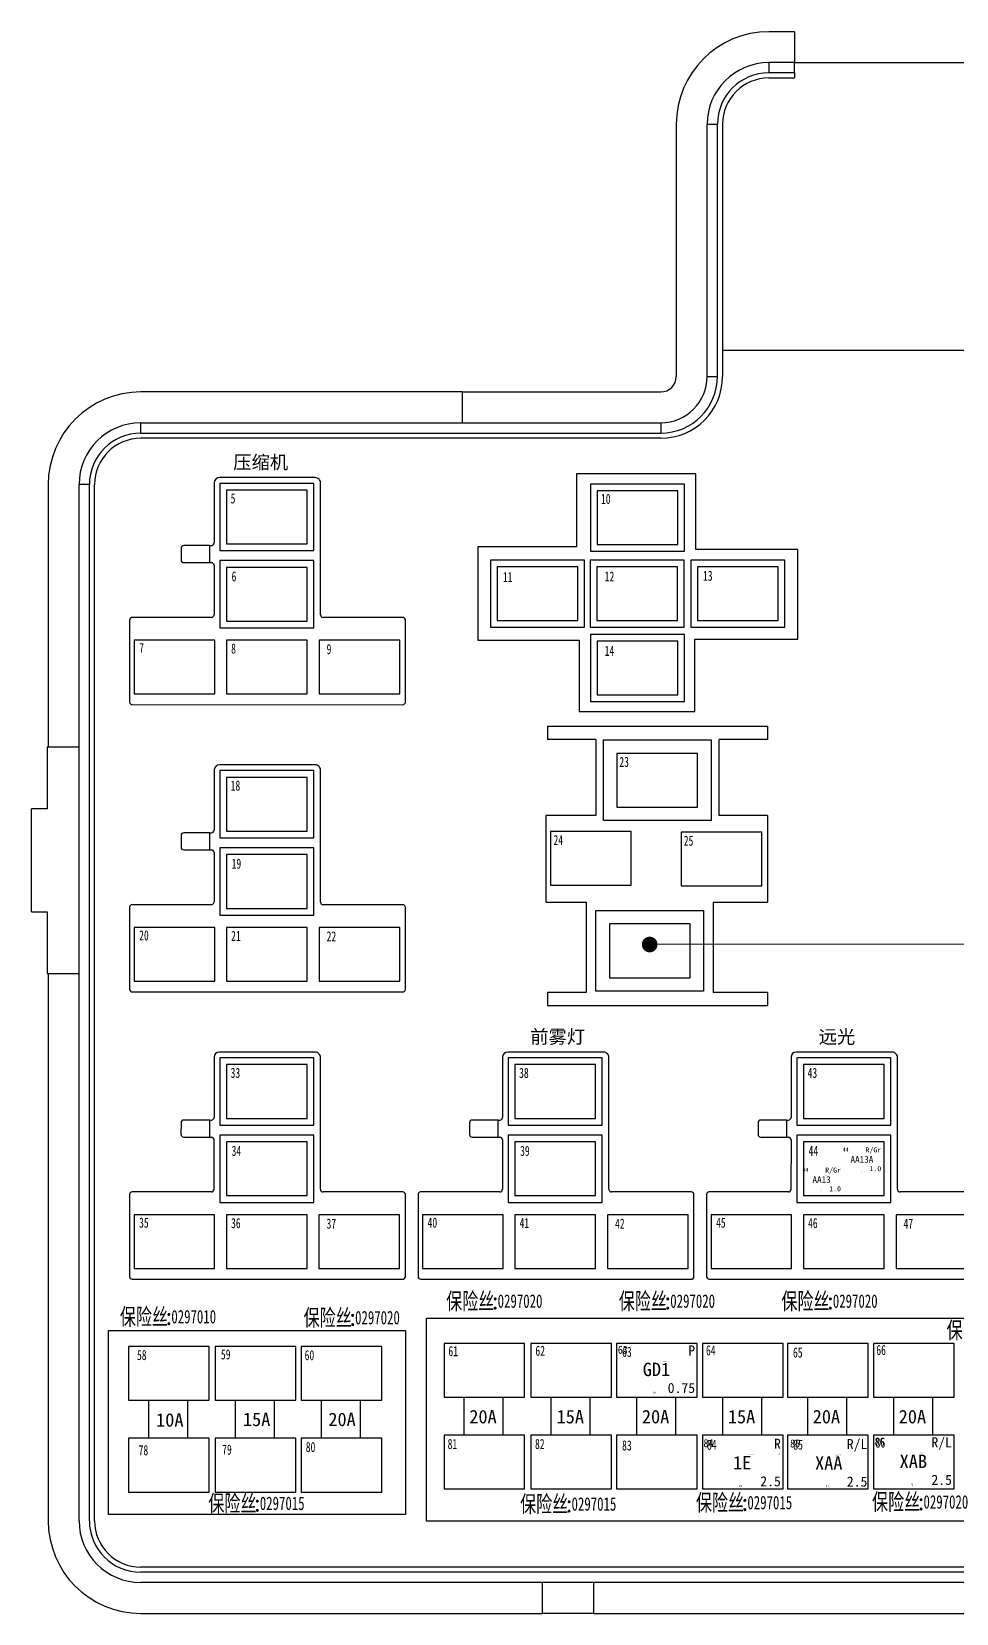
# Model space of a CAD drawing. Header units: millimetres. Extents: x -2653 to 6698, y -4403 to -42.
# Drawn here: x -760.5 to -622.8, y -960.7 to -725.2 of the extents above; entities that cross this region are included whole.
import ezdxf
from ezdxf.enums import TextEntityAlignment as Align

# ---------------------------------------------------------------- set-up
doc = ezdxf.new("R2010")
doc.units = ezdxf.units.MM
doc.header["$MEASUREMENT"] = 0
for name, color, linetype in [('文字', 3, 'Continuous'), ('轮廓线', 7, 'Continuous'), ('附件-供应商', 43, 'Continuous'), ('附件-名称', 53, 'Continuous'), ('附件-数量', 21, 'Continuous'), ('附件-编码', 52, 'Continuous')]:
    doc.layers.add(name, color=color, linetype=linetype)
for name, color, linetype, plot in [('附件-不打印', 2, 'Continuous', False), ('隐藏-剥皮长度', 2, 'Continuous', False), ('隐藏-加余量', 1, 'Continuous', False), ('隐藏-备注', 1, 'Continuous', False), ('隐藏-孔位', 1, 'Continuous', False), ('隐藏-对应端子', 2, 'Continuous', False), ('隐藏-规格', 1, 'Continuous', False), ('隐藏-辅助信息', 3, 'Continuous', False), ('隐藏-防水栓', 2, 'Continuous', False)]:
    doc.layers.add(name, color=color, linetype=linetype, plot=plot)
doc.styles.add('CL', font='', dxfattribs={"height": 2})
doc.styles.get("Standard").update_dxf_attribs({"font": 'txt', "bigfont": 'gbcbig.shx'})
doc.styles.add('灯泡', font='', dxfattribs={"width": 0.7})
doc.styles.get('CL').set_extended_font_data('SimSun')
doc.styles.get('灯泡').set_extended_font_data('NSimSun')

# ---------------------------------------------------------------- blocks, each defined once
blk = doc.blocks.new('BX22012-1成')
at = {"color": 0, "lineweight": -3, "ltscale": 0.084459}
for p, q in [((961.03, 297.79), (957.2, 297.79)), ((961.03, 293.2), (957.2, 293.2)), ((961.03, 291.66), (957.2, 291.66)), ((957.2, 290.9), (961.03, 290.9))]:
    blk.add_line(p, q, dxfattribs=at)
at = {"color": 0, "lineweight": -3, "ltscale": 0.101352}
for p, q in [((961.03, 297.79), (961.03, 293.2)), ((911.61, 239.56), (911.61, 244.16))]:
    blk.add_line(p, q, dxfattribs=at)
at = {"color": 0, "lineweight": -3, "ltscale": 0.033783}
for p, q in [((957.2, 293.2), (957.2, 291.66)), ((961.03, 291.66), (961.03, 293.2)), ((863.72, 238.03), (863.72, 239.56)), ((941.11, 239.56), (941.11, 238.03))]:
    blk.add_line(p, q, dxfattribs=at)
at = {"color": 0, "lineweight": -3}
for p, q in [((961.03, 293.2), (1046.84, 293.2)), ((943.4, 284), (943.4, 246.46)), ((948, 246.46), (948, 284)), ((949.53, 246.46), (949.53, 284)), ((950.3, 284), (950.3, 246.46)), ((1124.63, 250.31), (950.3, 250.31)), ((903.94, 244.16), (863.72, 244.16)), ((911.61, 244.16), (941.11, 244.16)), ((863.72, 239.56), (941.11, 239.56)), ((863.72, 238.03), (941.11, 238.03)), ((941.11, 237.26), (863.72, 237.26)), ((849.93, 230.37), (849.93, 191.29)), ((854.52, 76.12), (854.52, 230.37)), ((856.06, 76.12), (856.06, 230.37)), ((856.82, 76.12), (856.82, 230.37)), ((862.44, 197.62), (902.72, 197.61)), ((924.24, 194.39), (956.98, 194.39)), ((1080.01, 161.99), (939.46, 161.91)), ((849.93, 157.58), (849.93, 76.12)), ((862.44, 154.86), (902.72, 154.85)), ((924.24, 152.81), (956.98, 152.81)), ((862.43, 112.1), (902.71, 112.09)), ((905.38, 112.1), (945.65, 112.09)), ((948.32, 112.1), (988.59, 112.09)), ((1197.79, 69.24), (863.72, 69.24)), ((1197.79, 68.47), (863.72, 68.47)), ((1197.79, 66.94), (863.72, 66.94)), ((863.72, 62.34), (923.48, 62.34)), ((931.14, 62.34), (993.98, 62.34))]:
    blk.add_line(p, q, dxfattribs=at)
at = {"color": 0, "lineweight": -3, "ltscale": 0.016893}
blk.add_line((961.03, 291.66), (961.03, 290.9), dxfattribs=at)
at = {"color": 0, "lineweight": -3, "ltscale": 0.033784}
for p, q in [((948, 284), (949.53, 284)), ((948, 246.46), (949.53, 246.46)), ((856.06, 230.37), (854.52, 230.37))]:
    blk.add_line(p, q, dxfattribs=at)
at = {"color": 0, "lineweight": -3, "ltscale": 0.168919}
for p, q in [((911.61, 244.16), (903.94, 244.16)), ((931.14, 62.34), (923.48, 62.34))]:
    blk.add_line(p, q, dxfattribs=at)
at = {"color": 0, "lineweight": -3, "ltscale": 0.0792}
for p, q in [((878.59, 231.42), (875.42, 231.42)), ((878.59, 188.66), (875.42, 188.66)), ((878.58, 145.9), (875.41, 145.9)), ((921.52, 145.9), (918.35, 145.9)), ((964.46, 145.9), (961.29, 145.9))]:
    blk.add_line(p, q, dxfattribs=at)
at = {"color": 0, "lineweight": -3, "ltscale": 0.198}
for p, q in [((886.51, 231.42), (878.59, 231.42)), ((886.51, 188.66), (878.59, 188.66)), ((886.5, 145.9), (878.58, 145.9)), ((929.44, 145.9), (921.52, 145.9)), ((972.38, 145.9), (964.46, 145.9))]:
    blk.add_line(p, q, dxfattribs=at)
at = {"color": 0, "lineweight": -3, "ltscale": 0.079195}
for p, q in [((889.68, 231.41), (886.51, 231.42)), ((889.68, 188.65), (886.51, 188.66)), ((889.67, 145.89), (886.5, 145.9)), ((932.61, 145.89), (929.44, 145.9)), ((975.55, 145.89), (972.38, 145.9))]:
    blk.add_line(p, q, dxfattribs=at)
at = {"color": 0, "lineweight": -3, "ltscale": 0.189884}
for p, q in [((874.63, 230.63), (874.63, 222.49)), ((874.63, 187.87), (874.63, 179.73)), ((874.62, 145.11), (874.62, 136.97)), ((917.56, 145.11), (917.56, 136.97)), ((960.5, 145.11), (960.5, 136.97))]:
    blk.add_line(p, q, dxfattribs=at)
at = {"color": 0, "lineweight": -3, "ltscale": 0.249284}
for p, q in [((890.46, 220.11), (890.47, 230.62)), ((890.46, 177.35), (890.47, 187.86)), ((890.46, 134.59), (890.46, 145.1)), ((933.4, 134.59), (933.4, 145.1)), ((976.34, 134.59), (976.34, 145.1))]:
    blk.add_line(p, q, dxfattribs=at)
at = {"color": 0, "lineweight": -3, "ltscale": 0.019995}
for p, q in [((874.63, 222.49), (874.62, 221.69)), ((874.63, 179.73), (874.62, 178.93)), ((874.62, 136.97), (874.62, 136.17)), ((917.56, 136.97), (917.56, 136.17)), ((960.5, 136.97), (960.5, 136.17))]:
    blk.add_line(p, q, dxfattribs=at)
at = {"color": 0, "lineweight": -3, "ltscale": 0.043559}
for p, q in [((869.71, 220.9), (869.71, 219.16)), ((869.71, 178.14), (869.71, 176.4)), ((869.71, 135.38), (869.7, 133.64)), ((912.65, 135.38), (912.65, 133.64)), ((955.59, 135.38), (955.59, 133.64))]:
    blk.add_line(p, q, dxfattribs=at)
at = {"color": 0, "lineweight": -3, "ltscale": 0.09702}
for p, q in [((873.99, 221.29), (870.11, 221.3)), ((873.99, 178.54), (870.11, 178.54)), ((873.98, 135.78), (870.1, 135.78)), ((916.92, 135.78), (913.04, 135.78)), ((959.86, 135.78), (955.98, 135.78))]:
    blk.add_line(p, q, dxfattribs=at)
at = {"color": 0, "lineweight": -3, "ltscale": 0.005941}
for p, q in [((873.99, 221.29), (874.23, 221.29)), ((873.99, 218.76), (874.23, 218.76)), ((873.99, 178.54), (874.23, 178.54)), ((873.99, 176), (874.23, 176)), ((873.98, 135.78), (874.22, 135.78)), ((916.92, 135.78), (917.16, 135.78)), ((959.86, 135.78), (960.1, 135.78)), ((873.98, 133.24), (874.22, 133.24)), ((916.92, 133.24), (917.16, 133.24)), ((959.86, 133.24), (960.1, 133.24))]:
    blk.add_line(p, q, dxfattribs=at)
at = {"color": 0, "lineweight": -3, "ltscale": 0.063359}
for p, q in [((873.99, 218.77), (873.99, 221.3)), ((873.99, 176.01), (873.99, 178.54)), ((873.98, 133.25), (873.98, 135.78)), ((916.92, 133.25), (916.92, 135.78)), ((959.86, 133.25), (959.86, 135.78))]:
    blk.add_line(p, q, dxfattribs=at)
at = {"color": 0, "lineweight": -3, "ltscale": 0.227895}
for p, q in [((890.46, 210.99), (890.46, 220.11)), ((890.46, 168.23), (890.46, 177.35)), ((890.45, 125.47), (890.46, 134.59)), ((933.39, 125.47), (933.4, 134.59)), ((976.33, 125.47), (976.34, 134.59))]:
    blk.add_line(p, q, dxfattribs=at)
at = {"color": 0, "lineweight": -3, "ltscale": 0.097021}
for p, q in [((870.11, 218.76), (873.99, 218.77)), ((870.11, 176), (873.99, 176.01)), ((870.1, 133.24), (873.98, 133.25)), ((913.04, 133.24), (916.92, 133.25)), ((955.98, 133.24), (959.86, 133.25))]:
    blk.add_line(p, q, dxfattribs=at)
at = {"color": 0, "lineweight": -3, "ltscale": 0.184138}
for p, q in [((874.62, 218.36), (874.62, 211)), ((874.62, 175.6), (874.62, 168.24)), ((874.61, 132.84), (874.61, 125.48)), ((917.56, 132.84), (917.55, 125.48)), ((960.5, 132.84), (960.49, 125.48))]:
    blk.add_line(p, q, dxfattribs=at)
at = {"color": 0, "lineweight": -3, "ltscale": 0.304921}
for p, q in [((862.05, 210.21), (862.05, 198.01)), ((862.05, 167.45), (862.05, 155.25)), ((862.04, 124.69), (862.04, 112.49)), ((904.98, 124.69), (904.98, 112.49)), ((947.92, 124.69), (947.92, 112.49))]:
    blk.add_line(p, q, dxfattribs=at)
at = {"color": 0, "lineweight": -3, "ltscale": 0.06732}
for p, q in [((874.22, 210.6), (871.53, 210.6)), ((874.22, 167.84), (871.53, 167.84)), ((874.22, 125.08), (871.52, 125.08)), ((917.16, 125.08), (914.46, 125.08)), ((960.1, 125.08), (957.4, 125.08))]:
    blk.add_line(p, q, dxfattribs=at)
at = {"color": 0, "lineweight": -3, "ltscale": 0.134639}
for p, q in [((902.71, 210.6), (890.86, 210.6)), ((902.71, 167.84), (890.86, 167.84)), ((902.7, 125.08), (890.85, 125.08)), ((945.64, 125.08), (933.79, 125.08)), ((988.58, 125.08), (976.73, 125.08))]:
    blk.add_line(p, q, dxfattribs=at)
at = {"color": 0, "lineweight": -3, "ltscale": 0.0495}
for p, q in [((924.24, 194.39), (924.24, 192.41)), ((924.24, 154.79), (924.24, 152.81)), ((956.98, 154.79), (956.98, 152.81))]:
    blk.add_line(p, q, dxfattribs=at)
blk.add_line((956.98, 194.39), (956.98, 192.41))
at = {"color": 0, "lineweight": -3, "ltscale": 0.104729}
for p, q in [((854.52, 191.29), (849.77, 191.29)), ((849.77, 157.58), (854.52, 157.58))]:
    blk.add_line(p, q, dxfattribs=at)
at = {"color": 0, "lineweight": -3, "ltscale": 0.202703}
blk.add_line((849.77, 191.29), (849.77, 182.1), dxfattribs=at)
at = {"color": 0, "lineweight": -3, "ltscale": 0.17985}
for p, q in [((931.43, 192.41), (924.24, 192.41)), ((931.43, 181.12), (924.04, 181.12))]:
    blk.add_line(p, q, dxfattribs=at)
at = {"color": 0, "lineweight": -3, "ltscale": 0.28215}
for p, q in [((931.43, 192.41), (931.43, 181.12)), ((949.78, 181.12), (949.78, 192.41))]:
    blk.add_line(p, q, dxfattribs=at)
at = {"color": 0, "lineweight": -3, "ltscale": 0.179848}
for p, q in [((956.98, 192.41), (949.78, 192.41)), ((956.98, 181.12), (949.78, 181.12))]:
    blk.add_line(p, q, dxfattribs=at)
at = {"color": 0, "lineweight": -3, "ltscale": 0.050676}
for p, q in [((849.77, 182.1), (847.47, 182.1)), ((847.47, 166.77), (849.77, 166.77))]:
    blk.add_line(p, q, dxfattribs=at)
at = {"color": 0, "lineweight": -3, "ltscale": 0.337837}
blk.add_line((847.47, 166.77), (847.47, 182.1), dxfattribs=at)
at = {"color": 0, "lineweight": -3, "ltscale": 0.323399}
for p, q in [((924.04, 168.19), (924.04, 181.12)), ((956.98, 181.12), (956.98, 168.19))]:
    blk.add_line(p, q, dxfattribs=at)
at = {"color": 0, "lineweight": -3, "ltscale": 0.18975}
for p, q in [((924.04, 168.19), (930.01, 168.19)), ((930.01, 154.79), (924.24, 154.79))]:
    blk.add_line(p, q, dxfattribs=at)
at = {"color": 0, "lineweight": -3, "ltscale": 0.33495}
for p, q in [((930.01, 168.19), (930.01, 154.79)), ((948.92, 168.19), (948.92, 154.79))]:
    blk.add_line(p, q, dxfattribs=at)
at = {"color": 0, "lineweight": -3, "ltscale": 0.2508}
for p, q in [((948.92, 168.19), (956.98, 168.19)), ((956.98, 154.79), (948.92, 154.79))]:
    blk.add_line(p, q, dxfattribs=at)
at = {"color": 0, "lineweight": -3, "ltscale": 0.202702}
blk.add_line((849.77, 166.77), (849.77, 157.58), dxfattribs=at)
at = {"color": 0, "lineweight": -3, "ltscale": 0.101351}
for p, q in [((923.48, 66.94), (923.48, 62.34)), ((931.14, 62.34), (931.14, 66.94))]:
    blk.add_line(p, q, dxfattribs=at)
at = {"color": 0, "lineweight": -3}
for points in [[(876.48, 221.55), (888.48, 221.55), (888.48, 229.55), (876.48, 229.55)], [(931.63, 221.44), (943.63, 221.44), (943.63, 229.44), (931.63, 229.44)], [(876.48, 210.05), (888.48, 210.05), (888.48, 218.05), (876.48, 218.05)], [(916.77, 210.13), (928.77, 210.13), (928.77, 218.13), (916.77, 218.13)], [(931.61, 210.13), (943.61, 210.13), (943.61, 218.13), (931.61, 218.13)], [(946.59, 210.13), (958.59, 210.13), (958.59, 218.13), (946.59, 218.13)], [(862.72, 199.21), (874.72, 199.21), (874.72, 207.21), (862.72, 207.21)], [(876.48, 199.21), (888.48, 199.21), (888.48, 207.21), (876.48, 207.21)], [(890.25, 199.21), (902.25, 199.21), (902.25, 207.21), (890.25, 207.21)], [(931.63, 199.06), (943.63, 199.06), (943.63, 207.06), (931.63, 207.06)], [(934.59, 182.36), (946.59, 182.36), (946.59, 190.36), (934.59, 190.36)], [(876.48, 178.79), (888.48, 178.79), (888.48, 186.79), (876.48, 186.79)], [(924.68, 170.75), (936.68, 170.75), (936.68, 178.75), (924.68, 178.75)], [(944.13, 170.65), (956.13, 170.65), (956.13, 178.65), (944.13, 178.65)], [(876.48, 167.29), (888.48, 167.29), (888.48, 175.29), (876.48, 175.29)], [(933.46, 156.97), (945.46, 156.97), (945.46, 164.97), (933.46, 164.97)], [(862.72, 156.45), (874.72, 156.45), (874.72, 164.45), (862.72, 164.45)], [(876.48, 156.45), (888.48, 156.45), (888.48, 164.45), (876.48, 164.45)], [(890.25, 156.45), (902.25, 156.45), (902.25, 164.45), (890.25, 164.45)], [(876.47, 136.03), (888.47, 136.03), (888.47, 144.03), (876.47, 144.03)], [(919.41, 136.03), (931.41, 136.03), (931.41, 144.03), (919.41, 144.03)], [(962.35, 136.03), (974.35, 136.03), (974.35, 144.03), (962.35, 144.03)], [(876.47, 124.53), (888.47, 124.53), (888.47, 132.53), (876.47, 132.53)], [(919.41, 124.53), (931.41, 124.53), (931.41, 132.53), (919.41, 132.53)], [(962.35, 124.53), (974.35, 124.53), (974.35, 132.53), (962.35, 132.53)], [(862.71, 113.69), (874.71, 113.69), (874.71, 121.69), (862.71, 121.69)], [(876.47, 113.69), (888.47, 113.69), (888.47, 121.69), (876.47, 121.69)], [(890.24, 113.69), (902.24, 113.69), (902.24, 121.69), (890.24, 121.69)], [(905.65, 113.69), (917.65, 113.69), (917.65, 121.69), (905.65, 121.69)], [(919.41, 113.69), (931.41, 113.69), (931.41, 121.69), (919.41, 121.69)], [(933.18, 113.69), (945.18, 113.69), (945.18, 121.69), (933.18, 121.69)], [(948.59, 113.69), (960.59, 113.69), (960.59, 121.69), (948.59, 121.69)], [(962.35, 113.69), (974.35, 113.69), (974.35, 121.69), (962.35, 121.69)], [(976.12, 113.69), (988.12, 113.69), (988.12, 121.69), (976.12, 121.69)], [(861.9, 94.07), (873.9, 94.07), (873.9, 102.07), (861.9, 102.07)], [(874.81, 94.07), (886.81, 94.07), (886.81, 102.07), (874.81, 102.07)], [(887.59, 94.07), (899.59, 94.07), (899.59, 102.07), (887.59, 102.07)], [(908.85, 94.54), (920.85, 94.54), (920.85, 102.54), (908.85, 102.54)], [(921.77, 94.54), (933.77, 94.54), (933.77, 102.54), (921.77, 102.54)], [(934.54, 94.54), (946.54, 94.54), (946.54, 102.54), (934.54, 102.54)], [(947.33, 94.54), (959.33, 94.54), (959.33, 102.54), (947.33, 102.54)], [(959.97, 94.54), (971.97, 94.54), (971.97, 102.54), (959.97, 102.54)], [(972.77, 94.54), (984.77, 94.54), (984.77, 102.54), (972.77, 102.54)], [(861.9, 80.4), (873.9, 80.4), (873.9, 88.4), (861.9, 88.4)], [(874.81, 80.4), (886.81, 80.4), (886.81, 88.4), (874.81, 88.4)], [(887.59, 80.4), (899.59, 80.4), (899.59, 88.4), (887.59, 88.4)], [(908.85, 80.86), (920.85, 80.86), (920.85, 88.86), (908.85, 88.86)], [(921.77, 80.86), (933.77, 80.86), (933.77, 88.86), (921.77, 88.86)], [(934.54, 80.86), (946.54, 80.86), (946.54, 88.86), (934.54, 88.86)], [(947.33, 80.86), (959.33, 80.86), (959.33, 88.86), (947.33, 88.86)], [(959.97, 80.86), (971.97, 80.86), (971.97, 88.86), (959.97, 88.86)], [(972.77, 80.86), (984.77, 80.86), (984.77, 88.86), (972.77, 88.86)]]:
    blk.add_lwpolyline(points, close=True, dxfattribs=at)
for points in [[(932.59, 192.36), (948.59, 192.36), (948.59, 180.36), (932.59, 180.36)], [(931.46, 166.97), (947.46, 166.97), (947.46, 154.97), (931.46, 154.97)]]:
    blk.add_lwpolyline(points, close=True)
for points in [[(911.87, 88.86), (911.87, 94.54)], [(917.61, 94.54), (917.61, 88.86)], [(924.78, 88.86), (924.78, 94.54)], [(930.53, 94.54), (930.53, 88.86)], [(937.55, 88.86), (937.55, 94.54)], [(943.3, 94.54), (943.3, 88.86)], [(950.34, 88.86), (950.34, 94.54)], [(956.09, 94.54), (956.09, 88.86)], [(962.98, 88.86), (962.98, 94.54)], [(968.73, 94.54), (968.73, 88.86)], [(975.78, 88.86), (975.78, 94.54)], [(981.53, 94.54), (981.53, 88.86)], [(864.91, 88.4), (864.91, 94.07)], [(870.66, 94.07), (870.66, 88.4)], [(877.83, 88.4), (877.83, 94.07)], [(883.58, 94.07), (883.58, 88.4)], [(890.6, 88.4), (890.6, 94.07)], [(896.35, 94.07), (896.35, 88.4)]]:
    blk.add_lwpolyline(points, dxfattribs=at)
for centre, radius, start, end in [((957.2, 284), 13.79, 90, 180), ((957.2, 284), 9.19, 90, 180), ((957.2, 284), 7.66, 90, 180), ((957.2, 284), 6.9, 90, 180), ((941.11, 246.46), 6.9, 270, 0), ((941.11, 246.46), 2.3, 270, 0), ((941.11, 246.46), 8.43, 270, 0), ((941.11, 246.46), 9.19, 270, 0), ((863.72, 230.37), 13.79, 90, 180), ((863.72, 230.37), 9.19, 90, 180), ((863.72, 230.37), 7.66, 90, 180), ((863.72, 230.37), 6.9, 90, 180), ((875.42, 230.63), 0.792, 89.9804, 179.9804), ((889.68, 230.62), 0.792, 359.9804, 89.994), ((874.23, 221.69), 0.396, 269.9804, 359.9804), ((870.11, 220.9), 0.396, 89.9804, 179.9804), ((870.11, 219.16), 0.396, 179.9804, 269.9804), ((874.23, 218.36), 0.396, 359.9804, 89.9804), ((862.45, 210.21), 0.396, 94.0407, 179.9804), ((874.22, 211), 0.396, 269.9804, 359.9804), ((890.86, 210.99), 0.396, 179.9804, 269.9804), ((902.71, 210.2), 0.396, 359.9804, 89.9804), ((862.44, 198.01), 0.396, 179.9804, 269.9804), ((902.71, 198), 0.396, 269.9804, 359.9804), ((875.42, 187.87), 0.792, 89.9804, 179.9804), ((889.68, 187.86), 0.792, 359.9804, 89.994), ((870.11, 178.14), 0.396, 89.9804, 179.9804), ((874.23, 178.93), 0.396, 269.9804, 359.9804), ((870.11, 176.4), 0.396, 179.9804, 269.9804), ((874.23, 175.6), 0.396, 359.9804, 89.9804), ((862.45, 167.45), 0.396, 94.0407, 179.9804), ((874.22, 168.24), 0.396, 269.9804, 359.9804), ((890.86, 168.23), 0.396, 179.9804, 269.9804), ((902.71, 167.44), 0.396, 359.9804, 89.9804), ((862.44, 155.25), 0.396, 179.9804, 269.9804), ((902.71, 155.24), 0.396, 269.9804, 359.9804), ((875.41, 145.11), 0.792, 89.9804, 179.9804), ((889.67, 145.1), 0.792, 359.9804, 89.994), ((918.35, 145.11), 0.792, 89.9804, 179.9804), ((932.61, 145.1), 0.792, 359.9804, 89.994), ((961.29, 145.11), 0.792, 89.9804, 179.9804), ((975.55, 145.1), 0.792, 359.9804, 89.994), ((870.1, 135.38), 0.396, 89.9804, 179.9804), ((874.22, 136.17), 0.396, 269.9804, 359.9804), ((913.04, 135.38), 0.396, 89.9804, 179.9804), ((917.16, 136.17), 0.396, 269.9804, 359.9804), ((955.98, 135.38), 0.396, 89.9804, 179.9804), ((960.1, 136.17), 0.396, 269.9804, 359.9804), ((870.1, 133.64), 0.396, 179.9804, 269.9804), ((874.22, 132.84), 0.396, 359.9804, 89.9804), ((913.04, 133.64), 0.396, 179.9804, 269.9804), ((917.16, 132.84), 0.396, 359.9804, 89.9804), ((955.98, 133.64), 0.396, 179.9804, 269.9804), ((960.1, 132.84), 0.396, 359.9804, 89.9804), ((862.44, 124.69), 0.396, 94.0407, 179.9804), ((874.22, 125.48), 0.396, 269.9804, 359.9804), ((890.85, 125.47), 0.396, 179.9804, 269.9804), ((902.7, 124.68), 0.396, 359.9804, 89.9804), ((905.38, 124.69), 0.396, 94.0407, 179.9804), ((917.16, 125.48), 0.396, 269.9804, 359.9804), ((933.79, 125.47), 0.396, 179.9804, 269.9804), ((945.64, 124.68), 0.396, 359.9804, 89.9804), ((948.32, 124.69), 0.396, 94.0407, 179.9804), ((960.1, 125.48), 0.396, 269.9804, 359.9804), ((976.73, 125.47), 0.396, 179.9804, 269.9804), ((862.43, 112.49), 0.396, 179.9804, 269.9804), ((902.7, 112.48), 0.396, 269.9804, 359.9804), ((905.38, 112.49), 0.396, 179.9804, 269.9804), ((945.64, 112.48), 0.396, 269.9804, 359.9804), ((948.32, 112.49), 0.396, 179.9804, 269.9804), ((863.72, 76.13), 13.79, 180, 270), ((863.72, 76.13), 9.19, 180, 270), ((863.72, 76.13), 7.66, 180, 270), ((863.72, 76.13), 6.9, 180, 270)]:
    blk.add_arc(centre, radius, start, end, dxfattribs=at)
for points in [[(939.46, 161.91), (938.49, 162.56), (938.31, 162.14), (938.38, 162.36)], [(939.46, 161.91), (938.81, 162.88), (938.49, 162.56), (938.63, 162.73)], [(939.46, 161.91), (939.23, 163.05), (938.81, 162.88), (939.01, 162.99)], [(939.46, 161.91), (939.57, 160.75), (939.23, 163.05), (939.46, 163.08)], [(939.68, 163.05), (939.46, 163.08), (939.68, 160.76), (939.57, 160.75)], [(939.68, 163.05), (939.68, 160.76), (939.9, 162.99), (939.8, 160.79)], [(939.8, 160.79), (939.9, 160.83), (939.9, 162.99), (940.01, 160.88)], [(939.9, 162.99), (940.01, 160.88), (940.11, 162.88), (940.11, 160.94)], [(940.28, 162.73), (940.11, 162.88), (940.28, 161.08), (940.2, 161.01)], [(940.11, 162.88), (940.11, 160.94), (940.2, 161.01)], [(940.28, 162.73), (940.28, 161.08), (940.43, 162.56), (940.36, 161.17)], [(940.36, 161.17), (940.43, 161.26), (940.43, 162.56), (940.49, 161.36)], [(940.43, 162.56), (940.49, 161.36), (940.54, 162.36), (940.54, 161.46)], [(939.46, 161.91), (938.31, 162.14), (938.3, 161.79), (938.29, 161.91)], [(939.46, 161.91), (938.3, 161.79), (938.34, 161.57), (938.31, 161.68)], [(939.46, 161.91), (938.34, 161.57), (938.43, 161.36), (938.38, 161.46)], [(939.46, 161.91), (938.43, 161.36), (938.56, 161.17), (938.49, 161.26)], [(939.46, 161.91), (938.56, 161.17), (938.72, 161.01), (938.63, 161.08)], [(939.46, 161.91), (938.72, 161.01), (938.91, 160.88), (938.81, 160.94)], [(939.46, 161.91), (938.91, 160.88), (939.12, 160.79), (939.01, 160.83)], [(939.46, 161.91), (939.12, 160.79), (939.34, 160.75), (939.23, 160.76)], [(939.46, 161.91), (939.34, 160.75), (939.57, 160.75), (939.46, 160.74)], [(940.6, 162.14), (940.54, 162.36), (940.6, 161.68), (940.57, 161.57)], [(940.54, 162.36), (940.54, 161.46), (940.57, 161.57)], [(940.6, 162.14), (940.6, 161.68), (940.62, 161.91), (940.62, 161.79)]]:
    blk.add_solid(points, dxfattribs=at)
at = {"layer": '轮廓线', "color": 0, "lineweight": -3}
for p, q in [((928.59, 231.99), (928.59, 221.11)), ((946.31, 231.99), (928.59, 231.99)), ((946.31, 220.72), (946.31, 231.99)), ((928.59, 221.11), (913.89, 221.11)), ((913.89, 221.11), (913.89, 207.21)), ((961.53, 220.72), (946.31, 220.72)), ((961.53, 207.34), (961.53, 220.72)), ((874.22, 210.6), (862.42, 210.6)), ((903.1, 198), (903.11, 210.2)), ((913.89, 207.21), (928.98, 207.21)), ((928.98, 207.21), (928.98, 196.59)), ((946.17, 196.59), (946.17, 207.34)), ((946.17, 207.34), (961.53, 207.34)), ((928.98, 196.59), (946.17, 196.59)), ((874.22, 167.84), (862.42, 167.84)), ((903.1, 155.24), (903.11, 167.44)), ((874.22, 125.08), (862.41, 125.08)), ((917.16, 125.08), (905.35, 125.08)), ((960.1, 125.08), (948.29, 125.08)), ((903.09, 112.48), (903.1, 124.68)), ((946.03, 112.48), (946.04, 124.68))]:
    blk.add_line(p, q, dxfattribs=at)
for points in [[(875.48, 220.55), (889.48, 220.55), (889.48, 230.55), (875.48, 230.55)], [(930.63, 220.44), (944.63, 220.44), (944.63, 230.44), (930.63, 230.44)], [(875.48, 209.05), (889.48, 209.05), (889.48, 219.05), (875.48, 219.05)], [(915.77, 209.13), (929.77, 209.13), (929.77, 219.13), (915.77, 219.13)], [(930.61, 209.13), (944.61, 209.13), (944.61, 219.13), (930.61, 219.13)], [(945.59, 209.13), (959.59, 209.13), (959.59, 219.13), (945.59, 219.13)], [(930.63, 198.06), (944.63, 198.06), (944.63, 208.06), (930.63, 208.06)], [(875.48, 177.79), (889.48, 177.79), (889.48, 187.79), (875.48, 187.79)], [(875.48, 166.29), (889.48, 166.29), (889.48, 176.29), (875.48, 176.29)], [(875.47, 135.03), (889.47, 135.03), (889.47, 145.03), (875.47, 145.03)], [(918.41, 135.03), (932.41, 135.03), (932.41, 145.03), (918.41, 145.03)], [(961.35, 135.03), (975.35, 135.03), (975.35, 145.03), (961.35, 145.03)], [(875.47, 123.53), (889.47, 123.53), (889.47, 133.53), (875.47, 133.53)], [(918.41, 123.53), (932.41, 123.53), (932.41, 133.53), (918.41, 133.53)], [(961.35, 123.53), (975.35, 123.53), (975.35, 133.53), (961.35, 133.53)], [(906.23, 106.29), (1077.01, 106.29), (1077.01, 76.07), (906.23, 76.07)], [(858.91, 104.44), (903.1, 104.44), (903.1, 77.05), (858.91, 77.05)]]:
    blk.add_lwpolyline(points, close=True, dxfattribs=at)
at = {"color": 0, "lineweight": -3, "char_height": 1.5, "width": 3.6791, "attachment_point": 1, "style": '灯泡'}
for s, insert in [('5', (877.09, 229.07)), ('10', (932.21, 228.99)), ('6', (877.23, 217.46)), ('11', (917.61, 217.36)), ('12', (932.76, 217.45)), ('13', (947.39, 217.55)), ('7', (863.47, 206.78)), ('8', (877.16, 206.71)), ('9', (891.37, 206.63)), ('14', (932.76, 206.38)), ('23', (934.94, 189.85)), ('18', (877.09, 186.31)), ('24', (925.14, 178.21)), ('25', (944.53, 178.11)), ('19', (877.23, 174.7)), ('20', (863.47, 164.02)), ('21', (877.16, 163.95)), ('22', (891.37, 163.87)), ('33', (877.08, 143.55)), ('38', (920.02, 143.55)), ('43', (962.96, 143.55)), ('34', (877.23, 131.94)), ('39', (920.17, 131.94)), ('44', (963.11, 131.94)), ('35', (863.46, 121.26)), ('36', (877.15, 121.19)), ('37', (891.36, 121.11)), ('40', (906.4, 121.26)), ('41', (920.09, 121.19)), ('42', (934.3, 121.11)), ('45', (949.34, 121.26)), ('46', (963.03, 121.19)), ('47', (977.24, 121.11)), ('58', (863.15, 101.55)), ('59', (875.64, 101.65)), ('60', (888.1, 101.53)), ('61', (909.5, 102.13)), ('62', (922.45, 102.19)), ('63', (935.35, 102.03)), ('64', (947.84, 102.25)), ('65', (960.79, 101.93)), ('66', (973.19, 102.3)), ('78', (863.39, 87.38)), ('79', (875.83, 87.47)), ('80', (888.27, 87.86)), ('81', (909.39, 88.31)), ('82', (922.39, 88.31)), ('83', (935.35, 88.1)), ('84', (947.98, 88.2)), ('85', (960.84, 88.21)), ('86', (973.08, 88.52))]:
    blk.add_mtext(s, dxfattribs=dict(at, insert=insert))
blk = doc.blocks.new('电线2')
at = {"layer": '轮廓线', "color": 7, "style": 'CL', "flags": 4}
for tag, p in [('颜色', (5.88, 2.8)), ('线径', (5.88, -2.78))]:
    blk.add_attdef(tag, text='', height=1.5, dxfattribs=at).set_placement(p, align=Align.MIDDLE_RIGHT)
blk.add_attdef('线号', text='', height=2, dxfattribs=at).set_placement((0.13, -0.02), align=Align.MIDDLE_CENTER)
at = {"layer": '隐藏-剥皮长度', "color": 2, "style": 'CL', "width": 0.9, "flags": 4}
blk.add_attdef('剥皮', text='', height=0.1, dxfattribs=at).set_placement((5.74, 1.22), align=Align.MIDDLE_RIGHT)
at = {"layer": '隐藏-加余量', "color": 1, "style": 'CL', "width": 0.9, "flags": 4}
blk.add_attdef('加余量', text='', height=0.1, dxfattribs=at).set_placement((5.74, 1.36), align=Align.MIDDLE_RIGHT)
at = {"layer": '隐藏-备注', "color": 1, "style": 'CL', "width": 0.9, "flags": 5}
blk.add_attdef('备注', text='', height=0.1, dxfattribs=at).set_placement((3.7, -1.38), align=Align.MIDDLE_CENTER)
at = {"layer": '隐藏-孔位', "color": 6, "style": 'CL', "width": 0.9, "flags": 4}
blk.add_attdef('孔位', text='', height=1.2, dxfattribs=at).set_placement((-5.62, 2.91), align=Align.MIDDLE_LEFT)
at = {"layer": '隐藏-对应端子', "color": 2, "style": 'CL', "width": 0.9, "flags": 4}
blk.add_attdef('对应簧片', text='', height=0.1, dxfattribs=at).set_placement((2.06, 1.21), align=Align.MIDDLE_RIGHT)
at = {"layer": '隐藏-规格', "color": 1, "style": 'CL', "width": 0.9, "flags": 5}
blk.add_attdef('规格', text='', height=0.2, dxfattribs=at).set_placement((5.74, -1.39), align=Align.MIDDLE_RIGHT)
at = {"layer": '隐藏-辅助信息', "color": 3, "style": 'CL', "width": 0.9, "flags": 5}
for tag, p in [('供方编码', (3.7, 1.24)), ('编码', (3.7, 1.37))]:
    blk.add_attdef(tag, text='', height=0.1, dxfattribs=at).set_placement(p, align=Align.MIDDLE_CENTER)
at = {"layer": '隐藏-辅助信息', "color": 2, "style": 'CL', "width": 0.9, "flags": 5}
for tag, p in [('辅助', (3.7, 1.51)), ('标识管', (3.7, -1.14))]:
    blk.add_attdef(tag, text='', height=0.1, dxfattribs=at).set_placement(p, align=Align.MIDDLE_CENTER)
at = {"layer": '隐藏-辅助信息', "color": 3, "style": 'CL', "width": 0.9, "flags": 5}
for tag, p in [('线种', (2.06, -1.26)), ('工位', (2.06, -1.38))]:
    blk.add_attdef(tag, text='', height=0.1, dxfattribs=at).set_placement(p, align=Align.MIDDLE_RIGHT)
at = {"layer": '隐藏-辅助信息', "color": 1, "style": 'CL', "width": 0.9, "flags": 5}
blk.add_attdef('选项', text='', height=0.1, dxfattribs=at).set_placement((3.7, -1.26), align=Align.MIDDLE_CENTER)
at = {"layer": '隐藏-辅助信息', "color": 4, "style": 'CL', "width": 0.9, "flags": 4}
blk.add_attdef('位置', text='', height=0.3, dxfattribs=at).set_placement((-0.09, -3.49), align=Align.MIDDLE_CENTER)
at = {"layer": '隐藏-防水栓', "color": 2, "style": 'CL', "width": 0.9, "flags": 4}
blk.add_attdef('防水栓', text='', height=0.1, dxfattribs=at).set_placement((2.06, 1.36), align=Align.MIDDLE_RIGHT)
blk = doc.blocks.new('附件')
at = {"layer": '文字', "color": 3, "style": 'CL'}
blk.add_text(':', height=2.5, dxfattribs=at).set_placement((-3.79, -0.38), align=Align.MIDDLE_CENTER)
at = {"layer": '附件-不打印', "color": 3, "style": 'CL', "width": 0.7, "flags": 5}
for tag, p in [('供方编码', (-8.49, -1.62)), ('范围', (-8.49, -1.32)), ('工位', (-6.9, -1.32)), ('位置', (-5.31, -1.32))]:
    blk.add_attdef(tag, text='', height=0.2, dxfattribs=at).set_placement(p, align=Align.MIDDLE_CENTER)
at = {"layer": '附件-不打印', "color": 1, "style": 'CL'}
for tag, width, flags, p in [('选项', 0.7, 13, (-6.9, -1.62)), ('备注', 0.7, 5, (-5.31, -1.62)), ('规格', 0.7, 5, (-3.72, -1.62)), ('单位', 0.6, 1, (-3.72, -1.32))]:
    blk.add_attdef(tag, text='', height=0.2, dxfattribs=dict(at, width=width, flags=flags)).set_placement(p, align=Align.MIDDLE_CENTER)
at = {"layer": '附件-供应商', "color": 3, "style": 'CL', "width": 0.7, "flags": 8}
blk.add_attdef('供应商', text='', height=2.5, dxfattribs=at).set_placement((-13.4, -0.42), align=Align.MIDDLE_RIGHT)
at = {"layer": '附件-名称', "color": 3, "style": 'CL', "width": 0.7, "flags": 4}
blk.add_attdef('名称', text='', height=2.5, dxfattribs=at).set_placement((-3.92, -0.38), align=Align.MIDDLE_RIGHT)
at = {"layer": '附件-数量', "color": 2, "style": 'CL', "width": 0.7, "flags": 2}
blk.add_attdef('*', text='', height=1, dxfattribs=at).set_placement((15.72, -0.38), align=Align.MIDDLE_CENTER)
at = {"layer": '附件-数量', "color": 2, "style": 'CL', "width": 0.7, "flags": 4}
blk.add_attdef('数量', text='', height=1.2, dxfattribs=at).set_placement((16.07, -0.38), align=Align.MIDDLE_LEFT)
at = {"layer": '附件-编码', "color": 2, "style": 'CL', "width": 0.7, "flags": 4}
blk.add_attdef('编码', text='', height=2.5, dxfattribs=at).set_placement((-3.65, -0.38), align=Align.MIDDLE_LEFT)

msp = doc.modelspace()

# ---------------------------------------------------------------- block references
msp.add_blockref('BX22012-1成', (-1607.93, -1023.02))
at = {"lineweight": -3}
ref = msp.add_blockref('电线2', (-636.94, -893.09), dxfattribs=dict(at, xscale=0.5, yscale=0.5, zscale=0.5))
ref.add_attrib('线号', 'AA13A', dxfattribs={"layer": '轮廓线', "color": 7, "height": 1, "style": 'CL'}).set_placement((-636.88, -893.09), align=Align.MIDDLE_CENTER)
ref.add_attrib('线径', '1.0', dxfattribs={"layer": '轮廓线', "color": 7, "height": 0.75, "style": 'CL'}).set_placement((-634, -894.47), align=Align.MIDDLE_RIGHT)
ref.add_attrib('颜色', 'R/Gr', dxfattribs={"layer": '轮廓线', "color": 7, "height": 0.75, "style": 'CL'}).set_placement((-634, -891.68), align=Align.MIDDLE_RIGHT)
ref.add_attrib('孔位', '44', dxfattribs={"layer": '隐藏-孔位', "color": 6, "height": 0.6, "style": 'CL', "width": 0.9}).set_placement((-639.75, -891.63), align=Align.MIDDLE_LEFT)
ref.add_attrib('剥皮', '5.0', dxfattribs={"layer": '隐藏-剥皮长度', "color": 2, "height": 0.05, "style": 'CL', "width": 0.9}).set_placement((-634.07, -892.48), align=Align.MIDDLE_RIGHT)
ref.add_attrib('对应簧片', 'DJ621-W6.3C', dxfattribs={"layer": '隐藏-对应端子', "color": 2, "height": 0.05, "style": 'CL', "width": 0.9}).set_placement((-635.91, -892.48), align=Align.MIDDLE_RIGHT)
ref.add_attrib('位置', 'P1', dxfattribs={"layer": '隐藏-辅助信息', "color": 4, "height": 0.15, "style": 'CL', "width": 0.9}).set_placement((-636.99, -894.83), align=Align.MIDDLE_CENTER)
ref = msp.add_blockref('电线2', (-642.94, -896.1), dxfattribs=dict(at, xscale=0.5, yscale=0.5, zscale=0.5))
ref.add_attrib('线号', 'AA13', dxfattribs={"layer": '轮廓线', "color": 7, "height": 1, "style": 'CL'}).set_placement((-642.88, -896.1), align=Align.MIDDLE_CENTER)
ref.add_attrib('线径', '1.0', dxfattribs={"layer": '轮廓线', "color": 7, "height": 0.75, "style": 'CL'}).set_placement((-640, -897.48), align=Align.MIDDLE_RIGHT)
ref.add_attrib('颜色', 'R/Gr', dxfattribs={"layer": '轮廓线', "color": 7, "height": 0.75, "style": 'CL'}).set_placement((-640, -894.69), align=Align.MIDDLE_RIGHT)
ref.add_attrib('孔位', '44', dxfattribs={"layer": '隐藏-孔位', "color": 6, "height": 0.6, "style": 'CL', "width": 0.9}).set_placement((-645.75, -894.64), align=Align.MIDDLE_LEFT)
ref.add_attrib('剥皮', '5.0', dxfattribs={"layer": '隐藏-剥皮长度', "color": 2, "height": 0.05, "style": 'CL', "width": 0.9}).set_placement((-640.07, -895.48), align=Align.MIDDLE_RIGHT)
ref.add_attrib('对应簧片', 'DJ621-W6.3C', dxfattribs={"layer": '隐藏-对应端子', "color": 2, "height": 0.05, "style": 'CL', "width": 0.9}).set_placement((-641.91, -895.49), align=Align.MIDDLE_RIGHT)
ref.add_attrib('位置', 'P1', dxfattribs={"layer": '隐藏-辅助信息', "color": 4, "height": 0.15, "style": 'CL', "width": 0.9}).set_placement((-642.99, -897.84), align=Align.MIDDLE_CENTER)
ref = msp.add_blockref('附件', (-687.68, -913.81))
ref.add_attrib('名称', '保险丝', dxfattribs={"layer": '附件-名称', "color": 3, "height": 2.5, "style": 'CL', "width": 0.7, "flags": 4}).set_placement((-691.6, -914.19), align=Align.MIDDLE_RIGHT)
ref.add_attrib('编码', '0297020', dxfattribs={"layer": '附件-编码', "color": 2, "height": 2, "style": 'CL', "width": 0.7, "flags": 4}).set_placement((-691.1, -914.19), align=Align.MIDDLE_LEFT)
ref = msp.add_blockref('附件', (-661.99, -913.81))
ref.add_attrib('名称', '保险丝', dxfattribs={"layer": '附件-名称', "color": 3, "height": 2.5, "style": 'CL', "width": 0.7, "flags": 4}).set_placement((-665.91, -914.19), align=Align.MIDDLE_RIGHT)
ref.add_attrib('编码', '0297020', dxfattribs={"layer": '附件-编码', "color": 2, "height": 2, "style": 'CL', "width": 0.7, "flags": 4}).set_placement((-665.41, -914.19), align=Align.MIDDLE_LEFT)
ref = msp.add_blockref('附件', (-637.79, -913.81))
ref.add_attrib('名称', '保险丝', dxfattribs={"layer": '附件-名称', "color": 3, "height": 2.5, "style": 'CL', "width": 0.7, "flags": 4}).set_placement((-641.71, -914.19), align=Align.MIDDLE_RIGHT)
ref.add_attrib('编码', '0297020', dxfattribs={"layer": '附件-编码', "color": 2, "height": 2, "style": 'CL', "width": 0.7, "flags": 4}).set_placement((-641.21, -914.19), align=Align.MIDDLE_LEFT)
ref = msp.add_blockref('附件', (-736.24, -916.12))
ref.add_attrib('名称', '保险丝', dxfattribs={"layer": '附件-名称', "color": 3, "height": 2.5, "style": 'CL', "width": 0.7, "flags": 4}).set_placement((-740.17, -916.51), align=Align.MIDDLE_RIGHT)
ref.add_attrib('编码', '0297010', dxfattribs={"layer": '附件-编码', "color": 2, "height": 2, "style": 'CL', "width": 0.7, "flags": 4}).set_placement((-739.67, -916.51), align=Align.MIDDLE_LEFT)
ref = msp.add_blockref('附件', (-708.89, -916.26))
ref.add_attrib('名称', '保险丝', dxfattribs={"layer": '附件-名称', "color": 3, "height": 2.5, "style": 'CL', "width": 0.7, "flags": 4}).set_placement((-712.82, -916.65), align=Align.MIDDLE_RIGHT)
ref.add_attrib('编码', '0297020', dxfattribs={"layer": '附件-编码', "color": 2, "height": 2, "style": 'CL', "width": 0.7, "flags": 4}).set_placement((-712.32, -916.65), align=Align.MIDDLE_LEFT)
ref = msp.add_blockref('附件', (-613.2, -918.13))
ref.add_attrib('名称', '保险丝', dxfattribs={"layer": '附件-名称', "color": 3, "height": 2.5, "style": 'CL', "width": 0.7, "flags": 4}).set_placement((-617.12, -918.51), align=Align.MIDDLE_RIGHT)
ref.add_attrib('编码', '0297010', dxfattribs={"layer": '附件-编码', "color": 2, "height": 2, "style": 'CL', "width": 0.7, "flags": 4}).set_placement((-616.62, -918.51), align=Align.MIDDLE_LEFT)
ref = msp.add_blockref('电线2', (-667.59, -924.35), dxfattribs=at)
ref.add_attrib('线号', 'GD1', dxfattribs={"layer": '轮廓线', "color": 7, "height": 2, "style": 'CL'}).set_placement((-667.46, -924.36), align=Align.MIDDLE_CENTER)
ref.add_attrib('线径', '0.75', dxfattribs={"layer": '轮廓线', "color": 7, "height": 1.5, "style": 'CL'}).set_placement((-661.71, -927.12), align=Align.MIDDLE_RIGHT)
ref.add_attrib('颜色', 'P', dxfattribs={"layer": '轮廓线', "color": 7, "height": 1.5, "style": 'CL'}).set_placement((-661.71, -921.54), align=Align.MIDDLE_RIGHT)
ref.add_attrib('孔位', '63', dxfattribs={"layer": '隐藏-孔位', "color": 6, "height": 1.2, "style": 'CL', "width": 0.9}).set_placement((-673.21, -921.44), align=Align.MIDDLE_LEFT)
ref.add_attrib('剥皮', '5.0', dxfattribs={"layer": '隐藏-剥皮长度', "color": 2, "height": 0.1, "style": 'CL', "width": 0.9}).set_placement((-661.85, -923.13), align=Align.MIDDLE_RIGHT)
ref.add_attrib('对应簧片', 'DJB621A-5*0.6A', dxfattribs={"layer": '隐藏-对应端子', "color": 2, "height": 0.1, "style": 'CL', "width": 0.9}).set_placement((-665.53, -923.14), align=Align.MIDDLE_RIGHT)
ref.add_attrib('位置', 'P1', dxfattribs={"layer": '隐藏-辅助信息', "color": 4, "height": 0.3, "style": 'CL', "width": 0.9}).set_placement((-667.68, -927.84), align=Align.MIDDLE_CENTER)
ref = msp.add_blockref('电线2', (-654.83, -938.23), dxfattribs=at)
ref.add_attrib('线号', '1E', dxfattribs={"layer": '轮廓线', "color": 7, "height": 2, "style": 'CL'}).set_placement((-654.7, -938.25), align=Align.MIDDLE_CENTER)
ref.add_attrib('线径', '2.5', dxfattribs={"layer": '轮廓线', "color": 7, "height": 1.5, "style": 'CL'}).set_placement((-648.95, -941.01), align=Align.MIDDLE_RIGHT)
ref.add_attrib('颜色', 'R', dxfattribs={"layer": '轮廓线', "color": 7, "height": 1.5, "style": 'CL'}).set_placement((-648.95, -935.43), align=Align.MIDDLE_RIGHT)
ref.add_attrib('孔位', '84', dxfattribs={"layer": '隐藏-孔位', "color": 6, "height": 1.2, "style": 'CL', "width": 0.9}).set_placement((-660.46, -935.33), align=Align.MIDDLE_LEFT)
ref.add_attrib('剥皮', '6.0', dxfattribs={"layer": '隐藏-剥皮长度', "color": 2, "height": 0.1, "style": 'CL', "width": 0.9}).set_placement((-649.09, -937.01), align=Align.MIDDLE_RIGHT)
ref.add_attrib('对应簧片', 'DJB621A-5*0.6C', dxfattribs={"layer": '隐藏-对应端子', "color": 2, "height": 0.1, "style": 'CL', "width": 0.9}).set_placement((-652.78, -937.03), align=Align.MIDDLE_RIGHT)
ref.add_attrib('加余量', '100', dxfattribs={"layer": '隐藏-加余量', "color": 1, "height": 0.1, "style": 'CL', "width": 0.9}).set_placement((-649.09, -936.87), align=Align.MIDDLE_RIGHT)
ref.add_attrib('位置', 'P1', dxfattribs={"layer": '隐藏-辅助信息', "color": 4, "height": 0.3, "style": 'CL', "width": 0.9}).set_placement((-654.92, -941.72), align=Align.MIDDLE_CENTER)
ref = msp.add_blockref('电线2', (-641.94, -938.29), dxfattribs=at)
ref.add_attrib('线号', 'XAA', dxfattribs={"layer": '轮廓线', "color": 7, "height": 2, "style": 'CL'}).set_placement((-641.82, -938.3), align=Align.MIDDLE_CENTER)
ref.add_attrib('线径', '2.5', dxfattribs={"layer": '轮廓线', "color": 7, "height": 1.5, "style": 'CL'}).set_placement((-636.07, -941.06), align=Align.MIDDLE_RIGHT)
ref.add_attrib('颜色', 'R/L', dxfattribs={"layer": '轮廓线', "color": 7, "height": 1.5, "style": 'CL'}).set_placement((-636.07, -935.48), align=Align.MIDDLE_RIGHT)
ref.add_attrib('孔位', '85', dxfattribs={"layer": '隐藏-孔位', "color": 6, "height": 1.2, "style": 'CL', "width": 0.9}).set_placement((-647.57, -935.38), align=Align.MIDDLE_LEFT)
ref.add_attrib('剥皮', '5.0', dxfattribs={"layer": '隐藏-剥皮长度', "color": 2, "height": 0.1, "style": 'CL', "width": 0.9}).set_placement((-636.2, -937.06), align=Align.MIDDLE_RIGHT)
ref.add_attrib('对应簧片', 'DJB621A-5*0.6C', dxfattribs={"layer": '隐藏-对应端子', "color": 2, "height": 0.1, "style": 'CL', "width": 0.9}).set_placement((-639.89, -937.08), align=Align.MIDDLE_RIGHT)
ref.add_attrib('位置', 'P1', dxfattribs={"layer": '隐藏-辅助信息', "color": 4, "height": 0.3, "style": 'CL', "width": 0.9}).set_placement((-642.04, -941.78), align=Align.MIDDLE_CENTER)
ref = msp.add_blockref('电线2', (-629.36, -938.02), dxfattribs=at)
ref.add_attrib('线号', 'XAB', dxfattribs={"layer": '轮廓线', "color": 7, "height": 2, "style": 'CL'}).set_placement((-629.23, -938.04), align=Align.MIDDLE_CENTER)
ref.add_attrib('线径', '2.5', dxfattribs={"layer": '轮廓线', "color": 7, "height": 1.5, "style": 'CL'}).set_placement((-623.48, -940.8), align=Align.MIDDLE_RIGHT)
ref.add_attrib('颜色', 'R/L', dxfattribs={"layer": '轮廓线', "color": 7, "height": 1.5, "style": 'CL'}).set_placement((-623.48, -935.22), align=Align.MIDDLE_RIGHT)
ref.add_attrib('孔位', '86', dxfattribs={"layer": '隐藏-孔位', "color": 6, "height": 1.2, "style": 'CL', "width": 0.9}).set_placement((-634.99, -935.11), align=Align.MIDDLE_LEFT)
ref.add_attrib('剥皮', '5.0', dxfattribs={"layer": '隐藏-剥皮长度', "color": 2, "height": 0.1, "style": 'CL', "width": 0.9}).set_placement((-623.62, -936.8), align=Align.MIDDLE_RIGHT)
ref.add_attrib('对应簧片', 'DJB621A-5*0.6C', dxfattribs={"layer": '隐藏-对应端子', "color": 2, "height": 0.1, "style": 'CL', "width": 0.9}).set_placement((-627.31, -936.81), align=Align.MIDDLE_RIGHT)
ref.add_attrib('位置', 'P1', dxfattribs={"layer": '隐藏-辅助信息', "color": 4, "height": 0.3, "style": 'CL', "width": 0.9}).set_placement((-629.46, -941.51), align=Align.MIDDLE_CENTER)
ref = msp.add_blockref('附件', (-723.08, -943.91))
ref.add_attrib('名称', '保险丝', dxfattribs={"layer": '附件-名称', "color": 3, "height": 2.5, "style": 'CL', "width": 0.7, "flags": 4}).set_placement((-727, -944.29), align=Align.MIDDLE_RIGHT)
ref.add_attrib('编码', '0297015', dxfattribs={"layer": '附件-编码', "color": 2, "height": 2, "style": 'CL', "width": 0.7, "flags": 4}).set_placement((-726.5, -944.29), align=Align.MIDDLE_LEFT)
ref = msp.add_blockref('附件', (-676.67, -944.01))
ref.add_attrib('名称', '保险丝', dxfattribs={"layer": '附件-名称', "color": 3, "height": 2.5, "style": 'CL', "width": 0.7, "flags": 4}).set_placement((-680.6, -944.39), align=Align.MIDDLE_RIGHT)
ref.add_attrib('编码', '0297015', dxfattribs={"layer": '附件-编码', "color": 2, "height": 2, "style": 'CL', "width": 0.7, "flags": 4}).set_placement((-680.1, -944.39), align=Align.MIDDLE_LEFT)
ref = msp.add_blockref('附件', (-650.51, -943.8))
ref.add_attrib('名称', '保险丝', dxfattribs={"layer": '附件-名称', "color": 3, "height": 2.5, "style": 'CL', "width": 0.7, "flags": 4}).set_placement((-654.43, -944.18), align=Align.MIDDLE_RIGHT)
ref.add_attrib('编码', '0297015', dxfattribs={"layer": '附件-编码', "color": 2, "height": 2, "style": 'CL', "width": 0.7, "flags": 4}).set_placement((-653.93, -944.18), align=Align.MIDDLE_LEFT)
ref = msp.add_blockref('附件', (-624.29, -943.7))
ref.add_attrib('名称', '保险丝', dxfattribs={"layer": '附件-名称', "color": 3, "height": 2.5, "style": 'CL', "width": 0.7, "flags": 4}).set_placement((-628.22, -944.08), align=Align.MIDDLE_RIGHT)
ref.add_attrib('编码', '0297020', dxfattribs={"layer": '附件-编码', "color": 2, "height": 2, "style": 'CL', "width": 0.7, "flags": 4}).set_placement((-627.72, -944.08), align=Align.MIDDLE_LEFT)

# ---------------------------------------------------------------- texts
at = {"layer": '文字', "lineweight": -3, "char_height": 2, "attachment_point": 1}
for s, insert, width in [('{\\fSimSun|b0|i0|c134|p2;压缩机}', (-730.46, -788.32), 10.9487), ('{\\fSimSun|b0|i0|c134|p2;前雾灯}', (-686.26, -873.84), 10.9487), ('{\\fSimSun|b0|i0|c134|p2;远光}', (-643.32, -873.84), 10.9487), ('{\\fSimSun|b0|i0|c134|p2;10A}', (-741.94, -930.88), 4.24), ('{\\fSimSun|b0|i0|c134|p2;15A}', (-729.01, -930.8), 4.24), ('{\\fSimSun|b0|i0|c134|p2;20A}', (-716.3, -930.8), 4.24), ('{\\fSimSun|b0|i0|c134|p2;20A}', (-695.32, -930.39), 4.24), ('{\\fSimSun|b0|i0|c134|p2;15A}', (-682.33, -930.39), 4.24), ('{\\fSimSun|b0|i0|c134|p2;20A}', (-669.63, -930.39), 4.24), ('{\\fSimSun|b0|i0|c134|p2;15A}', (-656.84, -930.39), 4.24), ('{\\fSimSun|b0|i0|c134|p2;20A}', (-644.21, -930.39), 4.24), ('{\\fSimSun|b0|i0|c134|p2;20A}', (-631.41, -930.39), 4.24)]:
    msp.add_mtext(s, dxfattribs=dict(at, insert=insert, width=width))

doc.saveas('drawing.dxf')
